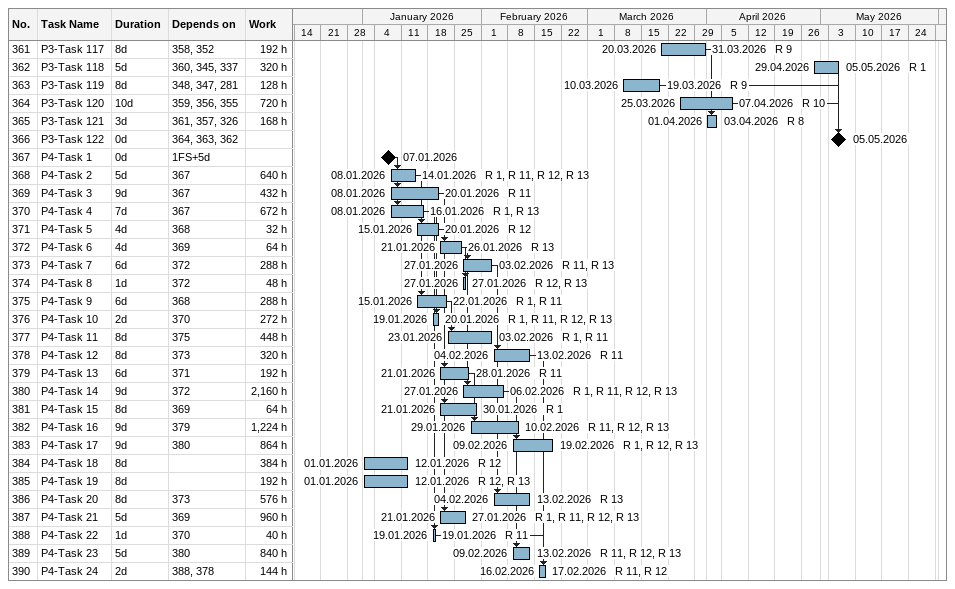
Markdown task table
| ID | Task | Duration | Start | Finish | Predecessors | Resources | Work (h) |
|---|---|---|---|---|---|---|---|
| 361 | P3-Task 117 | 8d | 2026-03-20 | 2026-03-31 | 358, 352 | R 9 | 192 |
| 362 | P3-Task 118 | 5d | 2026-04-29 | 2026-05-05 | 360, 345, 337 | R 1 | 320 |
| 363 | P3-Task 119 | 8d | 2026-03-10 | 2026-03-19 | 348, 347, 281 | R 9 | 128 |
| 364 | P3-Task 120 | 10d | 2026-03-25 | 2026-04-07 | 359, 356, 355 | R 10 | 720 |
| 365 | P3-Task 121 | 3d | 2026-04-01 | 2026-04-03 | 361, 357, 326 | R 8 | 168 |
| 366 | P3-Task 122 | 0d | 2026-05-05 | 2026-05-05 | 364, 363, 362 |  |  |
| 367 | P4-Task 1 | 0d | 2026-01-07 | 2026-01-07 | 1FS+5d |  |  |
| 368 | P4-Task 2 | 5d | 2026-01-08 | 2026-01-14 | 367 | R 1, R 11, R 12, R 13 | 640 |
| 369 | P4-Task 3 | 9d | 2026-01-08 | 2026-01-20 | 367 | R 11 | 432 |
| 370 | P4-Task 4 | 7d | 2026-01-08 | 2026-01-16 | 367 | R 1, R 13 | 672 |
| 371 | P4-Task 5 | 4d | 2026-01-15 | 2026-01-20 | 368 | R 12 | 32 |
| 372 | P4-Task 6 | 4d | 2026-01-21 | 2026-01-26 | 369 | R 13 | 64 |
| 373 | P4-Task 7 | 6d | 2026-01-27 | 2026-02-03 | 372 | R 11, R 13 | 288 |
| 374 | P4-Task 8 | 1d | 2026-01-27 | 2026-01-27 | 372 | R 12, R 13 | 48 |
| 375 | P4-Task 9 | 6d | 2026-01-15 | 2026-01-22 | 368 | R 1, R 11 | 288 |
| 376 | P4-Task 10 | 2d | 2026-01-19 | 2026-01-20 | 370 | R 1, R 11, R 12, R 13 | 272 |
| 377 | P4-Task 11 | 8d | 2026-01-23 | 2026-02-03 | 375 | R 1, R 11 | 448 |
| 378 | P4-Task 12 | 8d | 2026-02-04 | 2026-02-13 | 373 | R 11 | 320 |
| 379 | P4-Task 13 | 6d | 2026-01-21 | 2026-01-28 | 371 | R 11 | 192 |
| 380 | P4-Task 14 | 9d | 2026-01-27 | 2026-02-06 | 372 | R 1, R 11, R 12, R 13 | 2160 |
| 381 | P4-Task 15 | 8d | 2026-01-21 | 2026-01-30 | 369 | R 1 | 64 |
| 382 | P4-Task 16 | 9d | 2026-01-29 | 2026-02-10 | 379 | R 11, R 12, R 13 | 1224 |
| 383 | P4-Task 17 | 9d | 2026-02-09 | 2026-02-19 | 380 | R 1, R 12, R 13 | 864 |
| 384 | P4-Task 18 | 8d | 2026-01-01 | 2026-01-12 |  | R 12 | 384 |
| 385 | P4-Task 19 | 8d | 2026-01-01 | 2026-01-12 |  | R 12, R 13 | 192 |
| 386 | P4-Task 20 | 8d | 2026-02-04 | 2026-02-13 | 373 | R 13 | 576 |
| 387 | P4-Task 21 | 5d | 2026-01-21 | 2026-01-27 | 369 | R 1, R 11, R 12, R 13 | 960 |
| 388 | P4-Task 22 | 1d | 2026-01-19 | 2026-01-19 | 370 | R 11 | 40 |
| 389 | P4-Task 23 | 5d | 2026-02-09 | 2026-02-13 | 380 | R 11, R 12, R 13 | 840 |
| 390 | P4-Task 24 | 2d | 2026-02-16 | 2026-02-17 | 388, 378 | R 11, R 12 | 144 |
